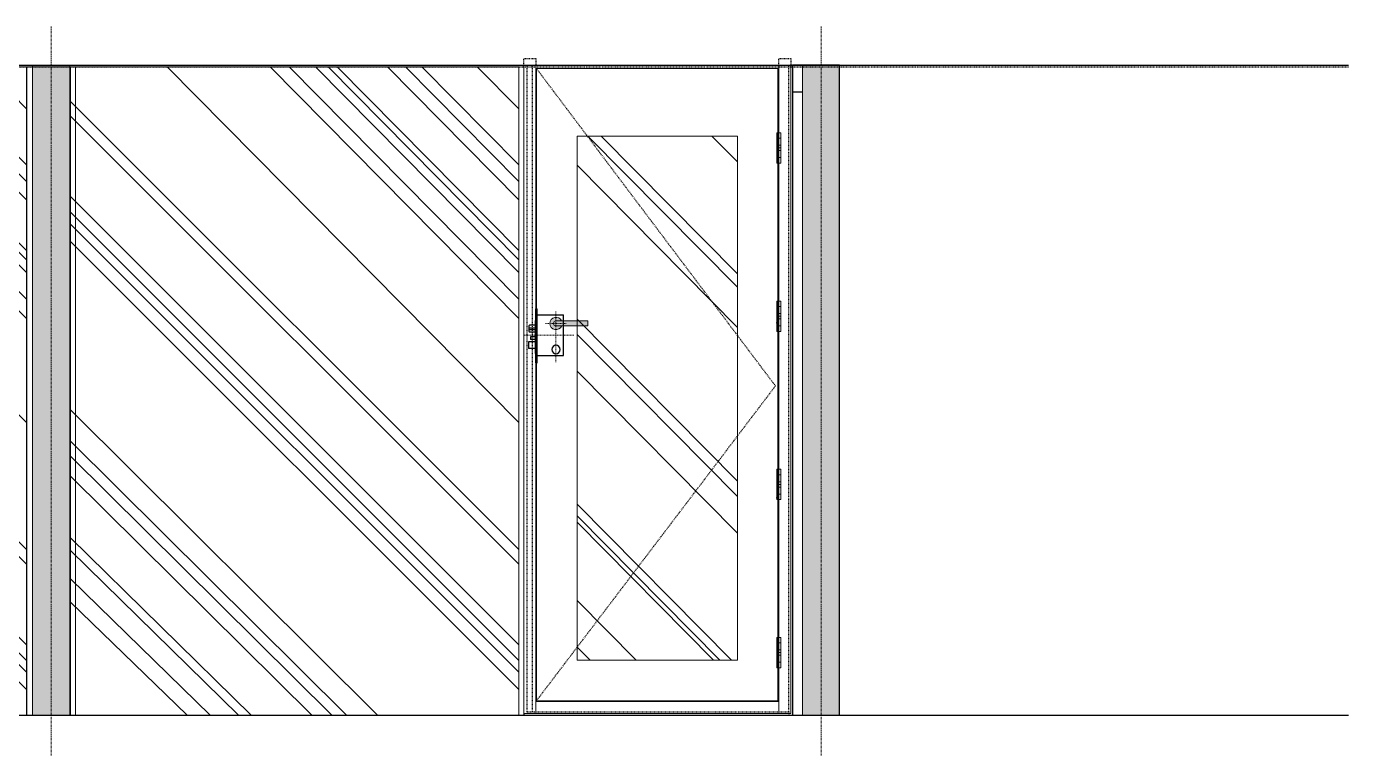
# Model space of a CAD drawing. Header units: inches. Extents: x -395 to 792, y -235 to 476.
# Drawn here: x 107.3 to 303, y 367.8 to 475.8 of the extents above; entities that cross this region are included whole.
import ezdxf

# ---------------------------------------------------------------- set-up
doc = ezdxf.new("R2010")
doc.units = ezdxf.units.IN
doc.header["$LTSCALE"] = 0.25
doc.header["$MEASUREMENT"] = 0
for name, pattern in [('CENTER', [2, 1.25, -0.25, 0.25, -0.25]), ('DASHDOT', [1, 0.5, -0.25, 0, -0.25]), ('HIDDEN', [0.375, 0.25, -0.125]), ('PHANTOM2', [1.25, 0.625, -0.125, 0.125, -0.125, 0.125, -0.125])]:
    doc.linetypes.add(name, pattern=pattern)
for name, color, linetype in [('IWC_0', 7, 'Continuous'), ('IWC_02', 9, 'Continuous'), ('IWC_02_A', 8, 'Continuous'), ('IWC_04', 252, 'Continuous'), ('IWC_11', 150, 'PHANTOM2')]:
    doc.layers.add(name, color=color, linetype=linetype)
for name, color, linetype, lineweight in [('IWC_01', 4, 'Continuous', 15), ('IWC_03', 5, 'HIDDEN', 30), ('IWC_07', 3, 'CENTER', 15), ('IWC_07_A', 62, 'CENTER', 5), ('IWC_08', 42, 'Continuous', 15)]:
    doc.layers.add(name, color=color, linetype=linetype, lineweight=lineweight)
doc.layers.add('IWC_12', color=1, linetype='Continuous', lineweight=15, plot=False)

# ---------------------------------------------------------------- blocks, each defined once
blk = doc.blocks.new('GLASS_EF01')
at = {"layer": 'IWC_04', "color": 254}
for points in [[(16.51, 96), (-0.75, 79.3)], [(19.93, 96), (-0.75, 75.84)], [(24.09, 96), (-0.75, 71.63)], [(25.97, 96), (-0.75, 69.73)], [(34.96, 96), (-0.75, 60.63)], [(37.93, 96), (-0.75, 57.63)], [(40.12, 96), (-0.75, 55.41)], [(44.69, 96), (-0.75, 50.79)], [(65.62, 92.23), (-0.75, 25.84)], [(65.62, 89.66), (-0.75, 23.27)], [(65.62, 87.9), (-0.75, 21.51)], [(65.62, 85.6), (-0.75, 19.21)], [(65.62, 73.66), (-0.75, 7.27)], [(65.62, 71.5), (-0.75, 5.11)], [(65.62, 52.68), (13.55, 0)], [(65.62, 37.24), (28.81, 0)], [(65.62, 34.39), (31.63, 0)], [(65.62, 30.46), (35.52, 0)], [(65.62, 28.57), (37.39, 0)], [(65.62, 27.21), (38.72, 0)], [(65.62, 19.69), (46.16, 0)], [(65.62, 16.97), (48.85, 0)], [(65.62, 14.52), (51.27, 0)], [(65.62, 6.22), (59.47, 0)]]:
    blk.add_lwpolyline(points, dxfattribs=at)
at = {"layer": 'IWC_12'}
blk.add_lwpolyline([(-0.75, 96), (65.62, 96), (65.62, 0), (-0.75, 0)], close=True, dxfattribs=at)
blk = doc.blocks.new('HD_A16A')
at = {"layer": 'IWC_08'}
h = blk.add_hatch(color=254, dxfattribs=at)
edge = h.paths.add_edge_path()
edge.add_line((4.69, 0.37), (0.83, 0.37))
edge.add_arc((0, 0), 0.915, 24.1004, 335.8996)
edge.add_line((0.83, -0.37), (4.69, -0.37))
edge.add_line((4.69, -0.37), (4.69, 0.37))
at = {"layer": 'IWC_01', "linetype": 'ByBlock'}
for p, q in [((0.04, 0.37), (4.69, 0.37)), ((4.69, -0.37), (4.69, 0.37)), ((0.04, -0.37), (4.69, -0.37))]:
    blk.add_line(p, q, dxfattribs=at)
for radius, start, end in [(0.915, 24.1004, 335.8996), (0.375, 84.4009, 275.5991)]:
    blk.add_arc((0, 0), radius, start, end, dxfattribs=at)
blk = doc.blocks.new('IMP_1176')
at = {"layer": 'IWC_03', "linetype": 'ByBlock'}
for p, q in [((0.06, 4.09), (-0.03, 4.09)), ((0.28, 4.38), (4.17, 4.38)), ((-0.03, 3.37), (-1.03, 3.37)), ((-0.03, 2.4), (-1.03, 2.4)), ((-0.74, 1.66), (-0.74, 2.03)), ((-0.03, 2.03), (-0.74, 2.03)), ((-0.89, 0.54), (-0.94, 0.59)), ((-0.89, 0.29), (-0.94, 0.25)), ((-0.91, 0.5), (-0.91, 0.34)), ((-0.89, 0.54), (-0.03, 0.54)), ((-0.89, 0.54), (-0.89, 0.53)), ((-0.89, 0.53), (-0.03, 0.53)), ((-0.89, 0.31), (-0.03, 0.31)), ((-0.89, 0.31), (-0.89, 0.29)), ((-0.89, 0.29), (-0.03, 0.29)), ((-0.86, 0.53), (-0.87, 0.53)), ((-0.87, 0.31), (-0.86, 0.31)), ((-0.03, 1.66), (-0.74, 1.66)), ((0.06, -0.78), (-0.03, -0.78)), ((0.28, -1.62), (4.17, -1.62))]:
    blk.add_line(p, q, dxfattribs=at)
at = {"layer": 'IWC_03', "linetype": 'ByBlock', "ltscale": 2}
for p, q in [((0.06, 5.5), (0.28, 5.5)), ((0.06, -2.5), (0.28, -2.5))]:
    blk.add_line(p, q, dxfattribs=at)
at = {"layer": 'IWC_03', "linetype": 'ByBlock'}
for points in [[(-0.03, -0.78), (-0.03, 4.09)], [(0.06, 5.5), (0.06, -2.5)], [(0.28, 5.5), (0.28, -2.5)], [(4.17, 4.38), (4.17, -1.62)], [(-1.03, 2.4), (-1.03, 3.37)]]:
    blk.add_lwpolyline(points, dxfattribs=at)
for points in [[(-0.94, 0.59), (-0.94, 0.84, -0.414214), (-0.88, 0.91), (-0.03, 0.91)], [(-0.03, -0.07), (-0.88, -0.07, -0.414214), (-0.94, 0), (-0.94, 0.25)]]:
    blk.add_lwpolyline(points, format="xyb", dxfattribs=at)
blk.add_circle((3.06, 3.51), 0.625, dxfattribs=at)
for centre, start, end in [((-0.87, 0.5), 90, 180), ((-0.87, 0.34), 180, 270)]:
    blk.add_arc(centre, 0.0312, start, end, dxfattribs=at)
at = {"layer": 'IWC_07', "linetype": 'DASHDOT', "ltscale": 0.5}
for p, q in [((3.06, 5.38), (3.06, -2.16)), ((1.49, -0.34), (4.67, -0.34))]:
    blk.add_line(p, q, dxfattribs=at)
at = {"layer": 'IWC_07', "linetype": 'DASHDOT'}
blk.add_line((-1.66, 1.38), (5.73, 1.38), dxfattribs=at)
at = {"layer": 'IWC_01', "color": 0, "linetype": 'ByBlock'}
blk.add_blockref('HD_A16A', (3.06, -0.34), dxfattribs=at)
blk = doc.blocks.new('IWC_HAGER.BB1279_EF01')
at = {"layer": 'IWC_01', "color": 0, "linetype": 'ByBlock'}
blk.add_lwpolyline([(-2.25, -0.3), (2.25, -0.3), (2.25, 0.3), (-2.25, 0.3)], close=True, dxfattribs=at)
for points in [[(-1.43, -0.3), (-1.43, 0.3)], [(-0.39, -0.3), (-0.39, 0.3)], [(0.39, -0.3), (0.39, 0.3)], [(1.43, -0.3), (1.43, 0.3)]]:
    blk.add_lwpolyline(points, dxfattribs=at)
at = {"layer": 'IWC_07_A'}
blk.add_line((-2.48, 0), (2.48, 0), dxfattribs=at)
blk.add_lwpolyline([(0, -0.3), (0, 0.3)], dxfattribs=at)
blk = doc.blocks.new('*U65')
at = {"layer": 'IWC_02', "color": 0, "linetype": 'ByBlock', "rotation": 90}
blk.add_blockref('IWC_HAGER.BB1279_EF01', (0, -0.74), dxfattribs=at)
blk = doc.blocks.new('Jamb.1_EF02')
at = {"layer": 'IWC_01'}
for points in [[(-0.75, 96), (1, 96), (1, 0), (-0.75, 0)], [(1, 96), (37, 96), (37, 94.25), (1, 94.25)], [(37, 96), (38.75, 96), (38.75, 0), (37, 0)], [(1.13, 94.12), (36.88, 94.12), (36.88, 0.5), (1.13, 0.5)], [(30.88, 10.5), (7.14, 10.5), (7.14, 88.12), (30.88, 88.12)]]:
    blk.add_lwpolyline(points, close=True, dxfattribs=at)
at = {"layer": 'IWC_02_A'}
blk.add_lwpolyline([(38.75, 96), (38.75, 96.25)], dxfattribs=at)
at = {"layer": 'IWC_03'}
for points in [[(-0.5, 95.75), (-0.5, 96.25)], [(38.25, 95.75), (38.25, 96)], [(38.25, 95.75), (-0.5, 95.75)], [(-0.5, 95.75), (-0.5, 0)], [(36.88, 94.12), (1.5, 47.5), (36.88, 0.5)], [(37.5, 95.75), (37.5, 0)], [(38.25, 95.75), (38.25, 0)], [(1, 0), (1, -1), (-0.75, -1), (-0.75, 0)], [(38.75, 0), (38.75, -1), (37, -1), (37, 0)]]:
    blk.add_lwpolyline(points, dxfattribs=at)
for p in [(1.3, 64.08), (1.3, 38.17)]:
    blk.add_point(p, dxfattribs=at)
at = {"layer": 'IWC_01', "xscale": -1}
blk.add_blockref('IMP_1176', (37.06, 38.59), dxfattribs=at)
at = {"layer": 'IWC_02'}
for p in [(1, 87.74), (1, 62.83), (1, 37.91), (1, 12.99)]:
    blk.add_blockref('*U65', p, dxfattribs=at)

msp = doc.modelspace()

# ---------------------------------------------------------------- hatches: boundary and pattern name
at = {"layer": 'IWC_08'}
for points in [[(113.68455, 373.8496), (108.18455, 373.8496), (108.18455, 470.0996), (113.68455, 470.0996)], [(227.68455, 373.8496), (222.18455, 373.8496), (222.18455, 470.0996), (227.68455, 470.0996)]]:
    msp.add_hatch(color=254, dxfattribs=at).paths.add_polyline_path(points)

# ---------------------------------------------------------------- linework, layer by layer
at = {"layer": 'IWC_0'}
for points in [[(-113.44045, 470.0996), (303.04038, 470.0996)], [(-113.31545, 373.8496), (303.04038, 373.8496)]]:
    msp.add_lwpolyline(points, dxfattribs=at)
at = {"layer": 'IWC_01'}
for points in [[(107.30955, 469.8496), (114.55955, 469.8496), (114.55955, 373.8496), (107.30955, 373.8496)], [(113.68455, 373.8496), (108.18455, 373.8496), (108.18455, 470.0996), (113.68455, 470.0996)], [(227.68455, 373.8496), (222.18455, 373.8496), (222.18455, 470.0996), (227.68455, 470.0996)]]:
    msp.add_lwpolyline(points, close=True, dxfattribs=at)
at = {"layer": 'IWC_02'}
msp.add_lwpolyline([(220.68455, 373.8496), (227.68455, 373.8496), (227.68455, 470.0996), (220.68455, 470.0996)], close=True, dxfattribs=at)
msp.add_lwpolyline([(222.18455, 466.0996), (220.68455, 466.0996)], dxfattribs=at)
at = {"layer": 'IWC_04', "color": 254}
for points in [[(212.54916, 437.21344), (190.4205, 459.5996)], [(212.54916, 439.18724), (192.3716, 459.5996)], [(212.54916, 455.77597), (208.76952, 459.5996)], [(212.54916, 431.26361), (188.80955, 455.27947)], [(212.54916, 408.48406), (188.80955, 432.49991)], [(212.54916, 406.22054), (188.80955, 430.2364)], [(212.54916, 400.78314), (188.80955, 424.79899)], [(211.67582, 381.9746), (188.80955, 405.10695)], [(209.94998, 381.9746), (188.80955, 403.36103)], [(209.00253, 381.9746), (188.80955, 402.40256)], [(197.55285, 381.9746), (188.80955, 390.81964)], [(190.71998, 381.9746), (188.80955, 383.90726)]]:
    msp.add_lwpolyline(points, dxfattribs=at)
at = {"layer": 'IWC_07'}
for points in [[(110.93455, 475.8496), (110.93455, 367.8496)], [(224.93455, 475.8496), (224.93455, 367.8496)]]:
    msp.add_lwpolyline(points, dxfattribs=at)
at = {"layer": 'IWC_11'}
msp.add_lwpolyline([(-113.31545, 469.8496), (303.04038, 469.8496)], dxfattribs=at)

# ---------------------------------------------------------------- block references
at = {"layer": 'IWC_02', "xscale": -1, "rotation": 180}
for p in [(41.68455, 469.8496), (114.55955, 469.8496)]:
    msp.add_blockref('GLASS_EF01', p, dxfattribs=at)
at = {"layer": 'IWC_03', "rotation": 180}
msp.add_blockref('Jamb.1_EF02', (219.68455, 470.0996), dxfattribs=at)

doc.saveas('drawing.dxf')
